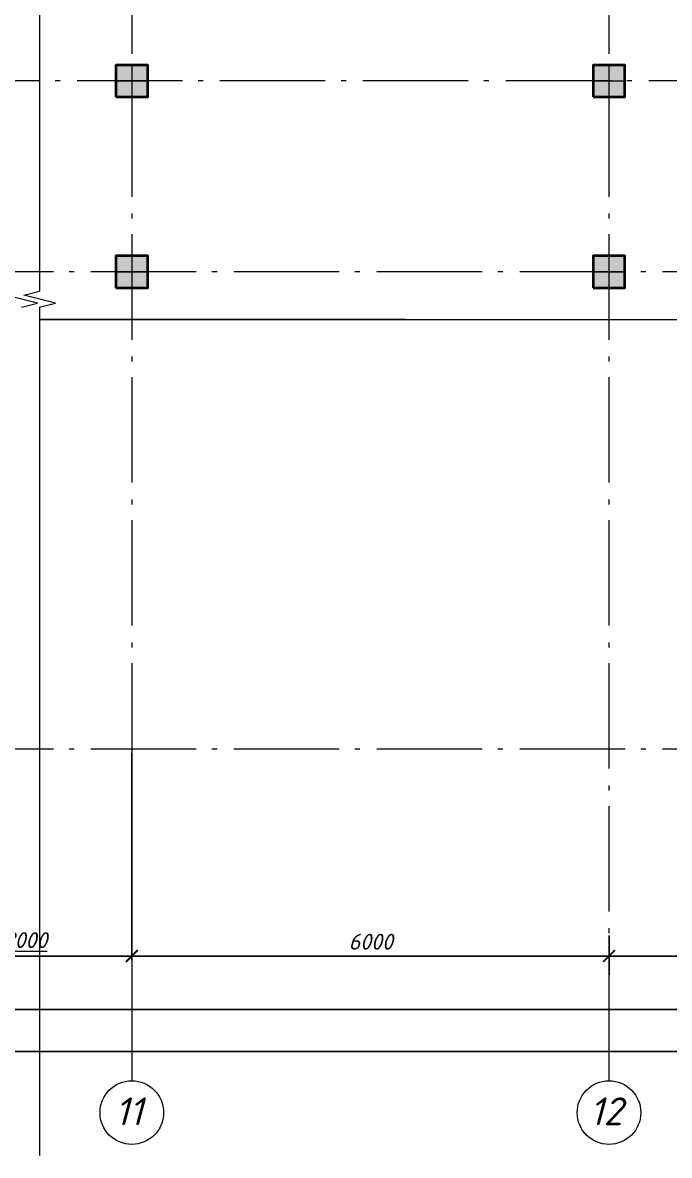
# Model space of a CAD drawing. Header units: millimetres. Extents: x -261261 to 40490, y -238222 to -44846.
# Drawn here: x -72182 to -64050, y -84319 to -70077 of the extents above; entities that cross this region are included whole.
import ezdxf
from ezdxf.enums import TextEntityAlignment as Align

# ---------------------------------------------------------------- set-up
doc = ezdxf.new("R2010")
doc.units = ezdxf.units.MM
doc.header["$MEASUREMENT"] = 0
doc.linetypes.add('Double Dashed', pattern=[1797.222233, 1325, -211.666656, 63.333344, -197.222233])
doc.layers.get('0').update_dxf_attribs({"lineweight": 5})
for name, color, linetype, lineweight in [('#Оси', 7, 'Continuous', 5), ('колонны_Ном._пера__94', 252, 'Continuous', 13), ('колонны_Ном._пера__99', 7, 'Continuous', 40), ('оси_Ном._пера__96', 7, 'Continuous', 5), ('оси_Ном._пера__97', 7, 'Continuous', 20), ('размеры', 7, 'Continuous', 5), ('чертеж_Ном._пера__96', 7, 'Continuous', 13)]:
    doc.layers.add(name, color=color, linetype=linetype, lineweight=lineweight)
doc.layers.add('колонны', color=7, linetype='Continuous')
doc.styles.add('GOST 2.304', font='isocpeui.ttf')
doc.styles.get("Standard").update_dxf_attribs({"font": 'isocpeui.ttf'})
doc.dimstyles.get("Standard").update_dxf_attribs({"dimtxt": 200, "dimasz": 150, "dimexe": 50, "dimexo": 50, "dimgap": 80, "dimtad": 1, "dimdec": 0, "dimzin": 0, "dimdsep": 46, "dimtxsty": 'Standard', "dimblk": 'ARCHTICK', "dimcen": 5, "dimdle": 50, "dimadec": 0, "dimazin": 0, "dimtfac": 1, "dimtdec": 0, "dimtofl": 0, "dimtmove": 1, "dimatfit": 3, "dimfxl": 1, "dimtolj": 1, "dimtzin": 0, "dimarcsym": 0})

# ---------------------------------------------------------------- blocks, each defined once
blk = doc.blocks.new('_ArchTick')
at = {"color": 0, "linetype": 'ByBlock', "const_width": 0.15}
blk.add_lwpolyline([(-0.5, -0.5), (0.5, 0.5)], dxfattribs=at)
blk = doc.blocks.new('*D419')
at = {"layer": 'Defpoints', "color": 0, "lineweight": 0, "transparency": 16777216}
for p in [(-113522, -82586), (-55309, -82767), (-55309, -83013)]:
    blk.add_point(p, dxfattribs=at)
at = {"layer": 'размеры', "color": 0, "lineweight": -2, "transparency": 16777216}
for p, q in [((-113522, -82636), (-113522, -83063)), ((-55309, -82817), (-55309, -83063)), ((-113572, -83013), (-55259, -83013))]:
    blk.add_line(p, q, dxfattribs=at)
at = {"layer": 'размеры', "color": 0, "lineweight": -2, "transparency": 16777216, "xscale": 150, "yscale": 150, "zscale": 150, "rotation": 180}
blk.add_blockref('_ArchTick', (-113522, -83013), dxfattribs=at)
at = {"layer": 'размеры', "color": 0, "lineweight": -2, "transparency": 16777216, "xscale": 150, "yscale": 150, "zscale": 150}
blk.add_blockref('_ArchTick', (-55309, -83013), dxfattribs=at)
at = {"layer": 'размеры', "color": 0, "transparency": 16777216, "insert": (-79684, -82833), "char_height": 200, "attachment_point": 5}
blk.add_mtext('\\A1;58213', dxfattribs=at)
blk = doc.blocks.new('*D430')
at = {"layer": 'Defpoints', "color": 0, "lineweight": 0, "transparency": 16777216}
for p in [(-70809, -79210), (-73372, -81303), (-70809, -81813)]:
    blk.add_point(p, dxfattribs=at)
at = {"layer": 'размеры', "color": 0, "lineweight": -2, "transparency": 16777216}
for p, q in [((-70809, -79260), (-70809, -81863)), ((-73372, -81353), (-73372, -81863)), ((-73422, -81813), (-70759, -81813))]:
    blk.add_line(p, q, dxfattribs=at)
at = {"layer": 'размеры', "color": 0, "lineweight": -2, "transparency": 16777216, "xscale": 150, "yscale": 150, "zscale": 150, "rotation": 180}
blk.add_blockref('_ArchTick', (-73372, -81813), dxfattribs=at)
at = {"layer": 'размеры', "color": 0, "lineweight": -2, "transparency": 16777216, "xscale": 150, "yscale": 150, "zscale": 150}
blk.add_blockref('_ArchTick', (-70809, -81813), dxfattribs=at)
at = {"layer": 'размеры', "color": 0, "transparency": 16777216, "insert": (-72196, -81613), "char_height": 200, "attachment_point": 5}
blk.add_mtext('\\A1;\\L12000', dxfattribs=at)
blk = doc.blocks.new('*D432')
at = {"layer": 'Defpoints', "color": 0, "lineweight": 0, "transparency": 16777216}
for p in [(-70809, -81813), (-64809, -81813), (-64809, -82099)]:
    blk.add_point(p, dxfattribs=at)
at = {"layer": 'размеры', "color": 0, "lineweight": -2, "transparency": 16777216}
for p, q in [((-70859, -81813), (-64759, -81813)), ((-64809, -82049), (-64809, -81763))]:
    blk.add_line(p, q, dxfattribs=at)
at = {"layer": 'размеры', "color": 0, "lineweight": -2, "transparency": 16777216, "xscale": 150, "yscale": 150, "zscale": 150, "rotation": 180}
blk.add_blockref('_ArchTick', (-70809, -81813), dxfattribs=at)
at = {"layer": 'размеры', "color": 0, "lineweight": -2, "transparency": 16777216, "xscale": 150, "yscale": 150, "zscale": 150}
blk.add_blockref('_ArchTick', (-64809, -81813), dxfattribs=at)
at = {"layer": 'размеры', "color": 0, "transparency": 16777216, "insert": (-67805, -81633), "char_height": 200, "attachment_point": 5}
blk.add_mtext('\\A1;6000', dxfattribs=at)
blk = doc.blocks.new('*D433')
at = {"layer": 'Defpoints', "color": 0, "lineweight": 0, "transparency": 16777216}
for p in [(-64809, -81503), (-61309, -81477), (-61309, -81813)]:
    blk.add_point(p, dxfattribs=at)
at = {"layer": 'размеры', "color": 0, "lineweight": -2, "transparency": 16777216}
for p, q in [((-64809, -81553), (-64809, -81863)), ((-61309, -81527), (-61309, -81863)), ((-64859, -81813), (-61259, -81813))]:
    blk.add_line(p, q, dxfattribs=at)
at = {"layer": 'размеры', "color": 0, "lineweight": -2, "transparency": 16777216, "xscale": 150, "yscale": 150, "zscale": 150, "rotation": 180}
blk.add_blockref('_ArchTick', (-64809, -81813), dxfattribs=at)
at = {"layer": 'размеры', "color": 0, "lineweight": -2, "transparency": 16777216, "xscale": 150, "yscale": 150, "zscale": 150}
blk.add_blockref('_ArchTick', (-61309, -81813), dxfattribs=at)
at = {"layer": 'размеры', "color": 0, "transparency": 16777216, "insert": (-63055, -81633), "char_height": 200, "attachment_point": 5}
blk.add_mtext('\\A1;3500', dxfattribs=at)
blk = doc.blocks.new('Колонна_15_1', base_point=(22379, 71856))
at = {"layer": 'колонны_Ном._пера__94', "linetype": 'Continuous', "true_color": 0x7d7d7d}
blk.add_hatch(color=8, dxfattribs=at).paths.add_polyline_path([(22179, 71647), (22579, 71647), (22579, 72047), (22179, 72047)])
blk.add_hatch(color=8, dxfattribs=at).paths.add_polyline_path([(22179, 71647), (22579, 71647), (22579, 72047), (22179, 72047)])
at = {"layer": 'колонны_Ном._пера__99', "linetype": 'Continuous', "flags": 128}
blk.add_lwpolyline([(22179, 71647), (22579, 71647), (22579, 72047), (22179, 72047)], close=True, dxfattribs=at)
at = {"layer": 'колонны_Ном._пера__99', "color": 8, "linetype": 'Continuous', "true_color": 0x737373, "flags": 128}
blk.add_lwpolyline([(22179, 71647), (22579, 71647), (22579, 72047), (22179, 72047)], close=True, dxfattribs=at)
at = {"layer": 'оси_Ном._пера__96', "color": 253, "lineweight": 5, "true_color": 0x9c9c9c}
for points in [[(22379, 72047), (22379, 71647)], [(22379, 72047), (22379, 71647)], [(22179, 71847), (22579, 71847)], [(22179, 71847), (22579, 71847)]]:
    blk.add_lwpolyline(points, dxfattribs=at)
blk = doc.blocks.new('*D440')
at = {"layer": 'Defpoints', "color": 0, "lineweight": 0, "transparency": 16777216}
for p in [(-82872, -82098), (-55309, -82248), (-55309, -82484)]:
    blk.add_point(p, dxfattribs=at)
at = {"layer": 'размеры', "color": 0, "lineweight": -2, "transparency": 16777216}
for p, q in [((-82872, -82148), (-82872, -82534)), ((-55309, -82298), (-55309, -82534)), ((-82922, -82484), (-55259, -82484))]:
    blk.add_line(p, q, dxfattribs=at)
at = {"layer": 'размеры', "color": 0, "lineweight": -2, "transparency": 16777216, "xscale": 150, "yscale": 150, "zscale": 150, "rotation": 180}
blk.add_blockref('_ArchTick', (-82872, -82484), dxfattribs=at)
at = {"layer": 'размеры', "color": 0, "lineweight": -2, "transparency": 16777216, "xscale": 150, "yscale": 150, "zscale": 150}
blk.add_blockref('_ArchTick', (-55309, -82484), dxfattribs=at)
at = {"layer": 'размеры', "color": 0, "transparency": 16777216, "insert": (-73805, -82284), "char_height": 200, "attachment_point": 5}
blk.add_mtext('\\A1;\\L37000', dxfattribs=at)
blk = doc.blocks.new('*U614')
at = {"color": 0, "linetype": 'ByBlock', "lineweight": -2}
for p, q in [((65.898, 0), (66.21, 1.25)), ((66.21, 1.25), (66.835, -1.25))]:
    blk.add_line(p, q, dxfattribs=at)
blk = doc.blocks.new('*U613')
at = {"color": 0, "linetype": 'ByBlock', "lineweight": -2}
for p, q in [((66.656, 0), (66.968, 1.25)), ((66.968, 1.25), (67.593, -1.25)), ((66.656, 0), (0, 0)), ((67.593, -1.25), (67.906, 0)), ((134.561, 0), (67.906, 0))]:
    blk.add_line(p, q, dxfattribs=at)

msp = doc.modelspace()

# ---------------------------------------------------------------- linework, layer by layer
at = {"layer": 'оси_Ном._пера__96', "linetype": 'Double Dashed'}
for p, q in [((-70809.3, -63752.2), (-70809.3, -82481.6)), ((-64809.3, -63752.2), (-64809.3, -82481.6)), ((-52201, -70810.4), (-114353.2, -70810.4)), ((-52026.2, -73210.4), (-116141.3, -73210.4)), ((-70809.3, -82481.6), (-70809.3, -83381.6)), ((-64809.3, -82481.6), (-64809.3, -83381.6))]:
    msp.add_line(p, q, dxfattribs=at)
at = {"layer": 'оси_Ном._пера__96', "linetype": 'Double Dashed', "lineweight": 5}
msp.add_line((-52026.2, -79210.4), (-116141.3, -79210.4), dxfattribs=at)
at = {"layer": 'оси_Ном._пера__96', "linetype": 'Double Dashed'}
for p in [(-70809.3, -82481.6), (-70809.3, -82481.6), (-64809.3, -82481.6), (-64809.3, -82481.6)]:
    msp.add_point(p, dxfattribs=at)
at = {"layer": 'оси_Ном._пера__97', "linetype": 'Continuous'}
for centre in [(-70809.3, -83781.6), (-64809.3, -83781.6)]:
    msp.add_ellipse(centre, major_axis=(-282.8, 282.8), ratio=1, start_param=2.3561945, end_param=8.6393798, dxfattribs=at)
at = {"layer": 'чертеж_Ном._пера__96'}
for points in [[(-67371.9, -73810.4), (-71968.1, -73810.4)], [(-71968.1, -73810.4), (-61929.6, -73810.4)]]:
    msp.add_lwpolyline(points, dxfattribs=at)

# ---------------------------------------------------------------- block references
at = {"xscale": -160, "yscale": 160, "zscale": 160, "rotation": 270}
for name, p in [('*U613', (-71968.1, -84318.9)), ('*U614', (-72195.8, -84198.8))]:
    msp.add_blockref(name, p, dxfattribs=at)
at = {"layer": 'колонны'}
for p in [(-70809.6, -70801.5), (-64809.6, -70801.5), (-70809.6, -73201.5), (-64809.6, -73201.5)]:
    msp.add_blockref('Колонна_15_1', p, dxfattribs=at)

# ---------------------------------------------------------------- texts
at = {"layer": '#Оси', "linetype": 'Continuous', "ltscale": 100, "style": 'GOST 2.304'}
for s, p in [('11', (-70846.9, -83765.4)), ('12', (-64846.9, -83765.4))]:
    msp.add_text(s, height=350, dxfattribs=at).set_placement(p, align=Align.MIDDLE_CENTER)

# ---------------------------------------------------------------- dimensions: what is measured, and where the dimension line sits
at = {"layer": 'размеры'}
for base, p1, p2, text, picture, middle in [((-70809.3, -81812.7), (-73371.9, -81302.6), (-70809.3, -79210.4), '%%U12000', '*D430', (-72195.8, -81812.7)), ((-55309.3, -82484), (-82871.9, -82098.5), (-55309.3, -82247.6), '%%U37000', '*D440', (-73804.5, -82484))]:
    dim = msp.add_linear_dim(base=base, p1=p1, p2=p2, text=text, dimstyle='Standard', dxfattribs=at)
    dim.commit()
    dim.dimension.update_dxf_attribs({"geometry": picture, "text_midpoint": middle, "dimtype": 160})
for base, p1, p2, picture, middle in [((-64809.3, -81812.7), (-70809.3, -81812.7), (-64809.3, -82099.2), '*D432', (-67804.5, -81812.7)), ((-61309.3, -81812.7), (-64809.3, -81502.5), (-61309.3, -81476.9), '*D433', (-63054.5, -81812.7)), ((-55309.3, -83012.7), (-113521.9, -82585.8), (-55309.3, -82766.9), '*D419', (-79684, -83012.7))]:
    dim = msp.add_linear_dim(base=base, p1=p1, p2=p2, dimstyle='Standard', dxfattribs=at)
    dim.commit()
    dim.dimension.update_dxf_attribs({"geometry": picture, "text_midpoint": middle, "dimtype": 160})

doc.saveas('drawing.dxf')
